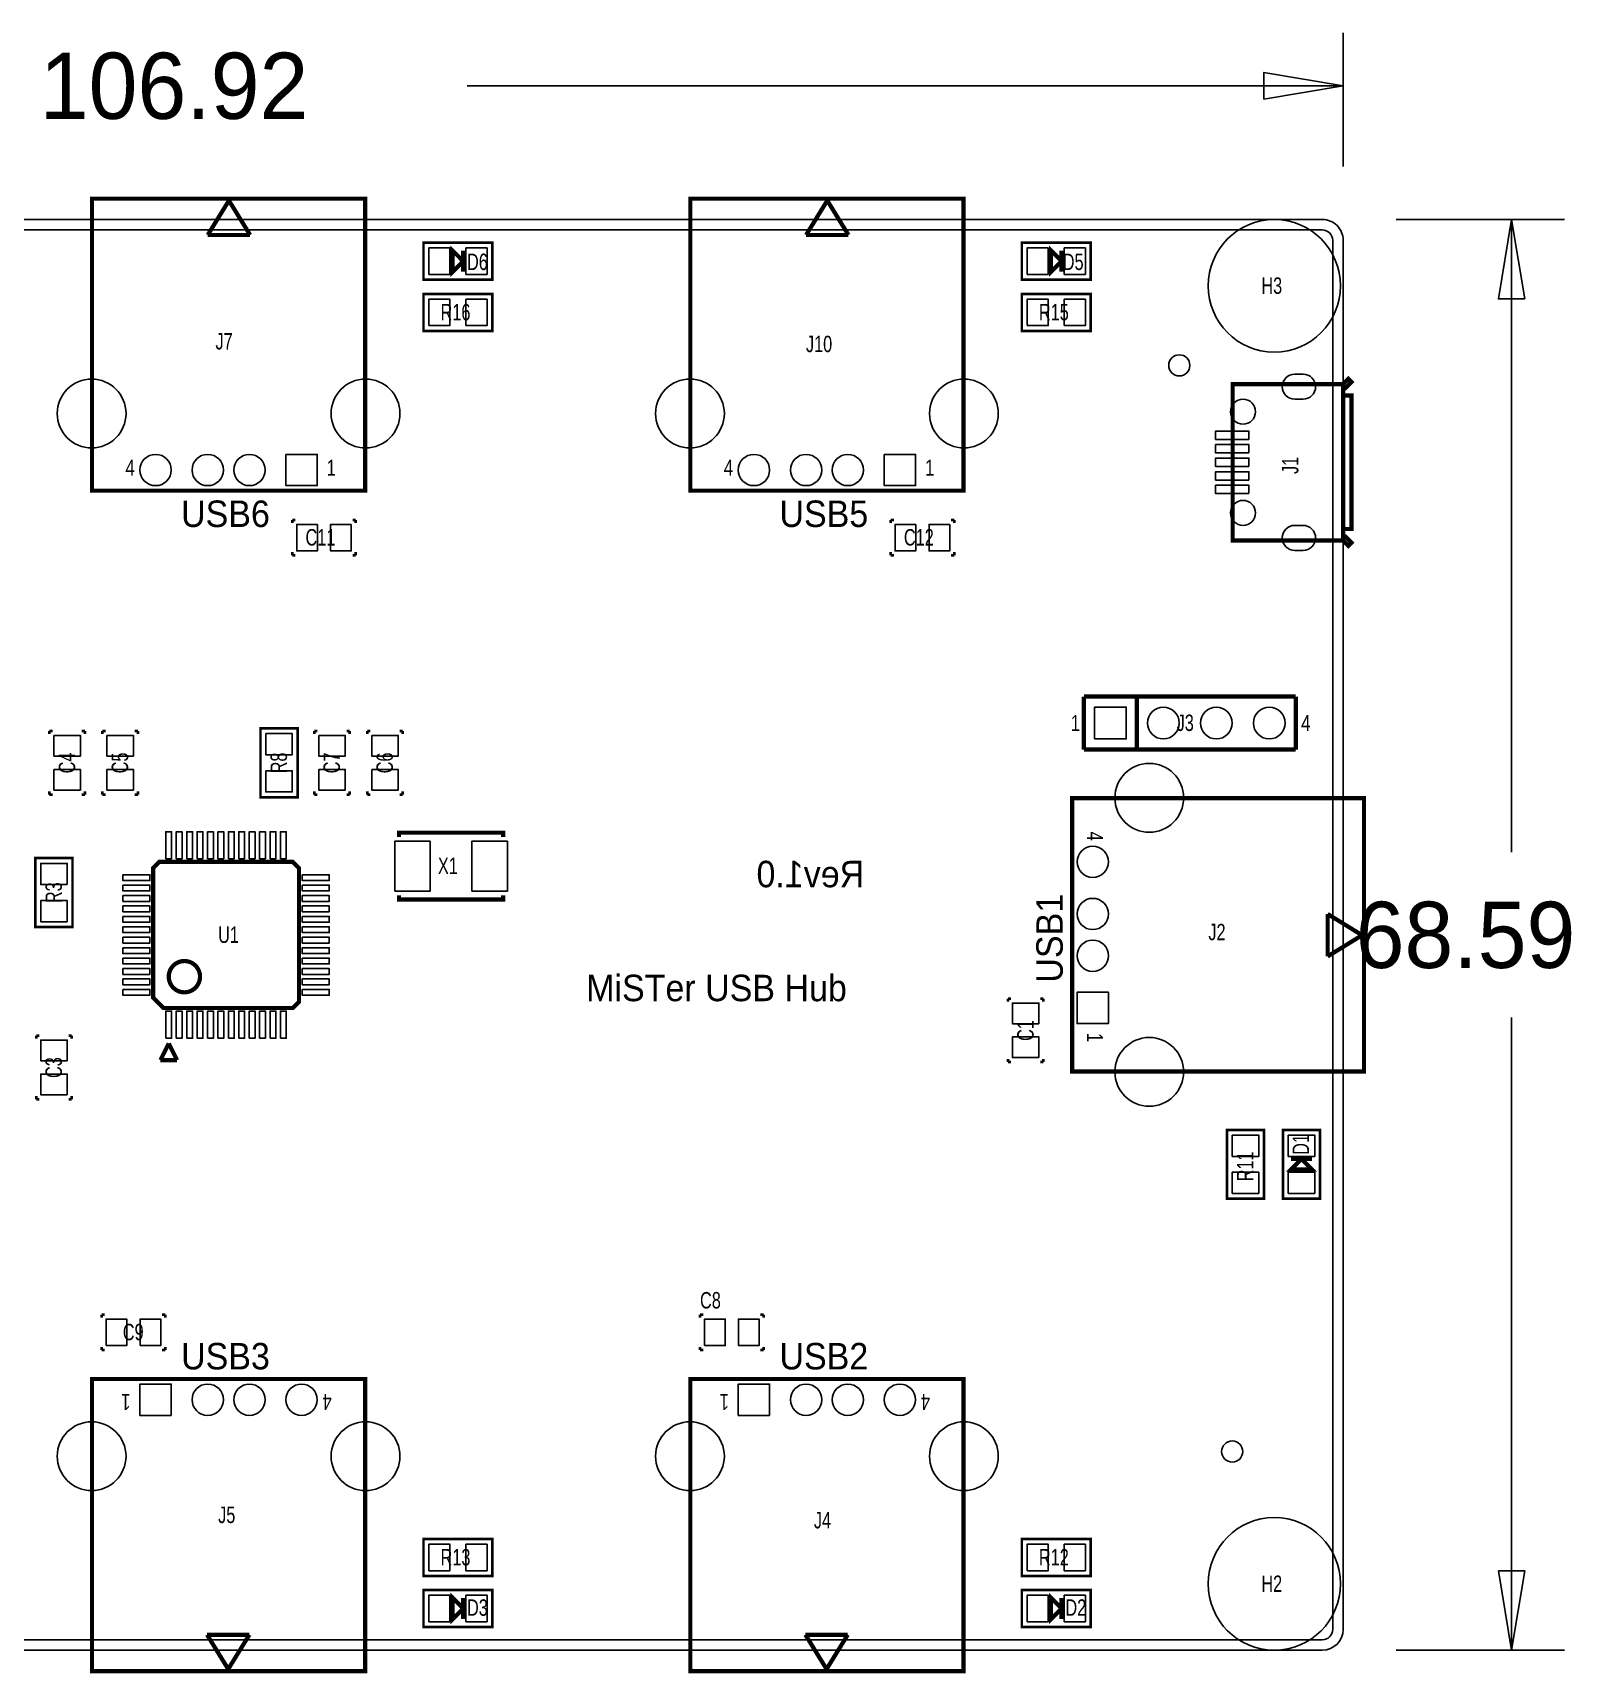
# Model space of a CAD drawing. Extents: x -72 to 461, y -119 to 292.
# Drawn here: x 44.1 to 117.9, y -1.1 to 77.5 of the extents above; entities that cross this region are included whole.
import ezdxf

# ---------------------------------------------------------------- set-up
doc = ezdxf.new("R2010")
doc.units = 0
for name, color, linetype in [('BG_DIMENSION', 2, 'CONTINUOUS'), ('BG_OUTLINE', 254, 'CONTINUOUS'), ('BG_SILKSCREEN_TOP', 2, 'CONTINUOUS'), ('BG_SOLDERMASK_BOTTOM', 32, 'CONTINUOUS'), ('BG_SOLDERMASK_TOP', 240, 'CONTINUOUS'), ('PG_SILKSCREEN_TOP', 2, 'CONTINUOUS'), ('PIN_BOTTOM', 12, 'CONTINUOUS'), ('PIN_TOP', 96, 'CONTINUOUS'), ('RD_SILKSCREEN_TOP', 2, 'CONTINUOUS'), ('RKI_ALL', 43, 'CONTINUOUS')]:
    doc.layers.add(name, color=color, linetype=linetype)

msp = doc.modelspace()

# ---------------------------------------------------------------- linework, layer by layer
at = {"layer": 'BG_DIMENSION'}
for points in [[(106.92003, 71.129906), (106.92003, 77.53985)], [(103.11003, 74.36485), (106.92003, 74.99985), (103.11003, 75.63485), (103.11003, 74.36485)], [(64.896238, 74.99985), (106.92003, 74.99985)], [(109.46003, 68.589906), (117.540024, 68.589906)], [(115.635024, 64.779906), (115.000024, 68.589906), (114.365024, 64.779906), (115.635024, 64.779906)], [(115.000024, 38.263576), (115.000024, 68.589906)], [(115.000024, 30.326076), (115.000024, 0)], [(114.365024, 3.81), (115.000024, 0), (115.635024, 3.81), (114.365024, 3.81)], [(109.46003, 0), (117.540024, 0)]]:
    msp.add_lwpolyline(points, dxfattribs=at)
at = {"layer": 'BG_OUTLINE'}
msp.add_lwpolyline([(0, 0.999998), (0, 67.589908, -0.414231), (0.999998, 68.589906), (105.920032, 68.589906, -0.414225), (106.92003, 67.589908), (106.92003, 0.999998, -0.414207), (105.920032, 0), (0.999998, 0, -0.414212)], format="xyb", close=True, dxfattribs=at)
at = {"layer": 'PG_SILKSCREEN_TOP'}
for points, const_width in [([(46.90999, 69.589904), (60.009786, 69.589904), (60.009786, 55.589932), (46.90999, 55.589932), (46.90999, 69.589904)], 0.2032), ([(52.460906, 67.846956), (53.476906, 69.497956)], 0.2032), ([(53.476906, 69.497956), (54.492906, 67.846956)], 0.2032), ([(75.610212, 69.589904), (88.710008, 69.589904), (88.710008, 55.589932), (75.610212, 55.589932), (75.610212, 69.589904)], 0.2032), ([(81.161128, 67.846956), (82.177128, 69.497956)], 0.2032), ([(82.177128, 69.497956), (83.193128, 67.846956)], 0.2032), ([(54.492906, 67.846956), (52.460906, 67.846956)], 0.2032), ([(83.193128, 67.846956), (81.161128, 67.846956)], 0.2032), ([(62.80912, 67.47891), (66.11112, 67.47891), (66.11112, 65.70091), (62.80912, 65.70091), (62.80912, 67.47891)], 0.127), ([(64.20612, 67.09791), (64.20612, 66.08191), (64.71412, 66.58991), (64.20612, 67.09791)], 0.2032), ([(64.71412, 67.09791), (64.71412, 66.08191)], 0.2032), ([(91.509088, 67.47891), (94.811088, 67.47891), (94.811088, 65.70091), (91.509088, 65.70091), (91.509088, 67.47891)], 0.127), ([(92.906088, 67.09791), (92.906088, 66.08191), (93.414088, 66.58991), (92.906088, 67.09791)], 0.2032), ([(93.414088, 67.09791), (93.414088, 66.08191)], 0.2032), ([(62.80912, 65.024), (66.11112, 65.024), (66.11112, 63.246), (62.80912, 63.246), (62.80912, 65.024)], 0.127), ([(91.509088, 65.024), (94.811088, 65.024), (94.811088, 63.246), (91.509088, 63.246), (91.509088, 65.024)], 0.127), ([(106.92003, 53.200046), (101.620066, 53.200046), (101.620066, 60.700158), (106.92003, 60.700158), (106.92003, 53.200046)], 0.2032), ([(106.92003, 60.500006), (107.020106, 60.500006), (107.32008, 60.79998), (107.169966, 60.950094), (106.92003, 60.700158)], 0.2032), ([(106.92003, 60.149994), (107.32008, 60.149994), (107.32008, 53.75021), (106.92003, 53.75021)], 0.2032), ([(56.515, 54.1909), (56.515, 54.0385)], 0.127), ([(56.6674, 54.1909), (56.515, 54.1909)], 0.127), ([(59.563, 54.1909), (59.4106, 54.1909)], 0.127), ([(59.563, 54.0385), (59.563, 54.1909)], 0.127), ([(85.217, 54.1909), (85.217, 54.0385)], 0.127), ([(85.3694, 54.1909), (85.217, 54.1909)], 0.127), ([(88.265, 54.1909), (88.1126, 54.1909)], 0.127), ([(88.265, 54.0385), (88.265, 54.1909)], 0.127), ([(106.92003, 53.400198), (107.020106, 53.400198), (107.32008, 53.100224), (107.169966, 52.95011), (106.92003, 53.200046)], 0.2032), ([(56.515, 52.6415), (56.515, 52.4891)], 0.127), ([(59.563, 52.4891), (59.563, 52.6415)], 0.127), ([(85.217, 52.6415), (85.217, 52.4891)], 0.127), ([(88.265, 52.4891), (88.265, 52.6415)], 0.127), ([(56.515, 52.4891), (56.6674, 52.4891)], 0.127), ([(59.4106, 52.4891), (59.563, 52.4891)], 0.127), ([(85.217, 52.4891), (85.3694, 52.4891)], 0.127), ([(88.1126, 52.4891), (88.265, 52.4891)], 0.127), ([(94.488, 43.18), (94.488, 45.72)], 0.2032), ([(94.488, 45.72), (104.648, 45.72)], 0.2032), ([(97.028, 45.72), (97.028, 43.18)], 0.2032), ([(104.648, 45.72), (104.648, 43.18)], 0.2032), ([(44.8691, 44.069), (44.8691, 43.9166)], 0.127), ([(45.0215, 44.069), (44.8691, 44.069)], 0.127), ([(46.5709, 44.069), (46.4185, 44.069)], 0.127), ([(46.5709, 43.9166), (46.5709, 44.069)], 0.127), ([(47.4091, 44.069), (47.4091, 43.9166)], 0.127), ([(47.5615, 44.069), (47.4091, 44.069)], 0.127), ([(49.1109, 44.069), (48.9585, 44.069)], 0.127), ([(49.1109, 43.9166), (49.1109, 44.069)], 0.127), ([(56.769, 44.196), (56.769, 40.894), (54.991, 40.894), (54.991, 44.196), (56.769, 44.196)], 0.127), ([(57.5691, 44.069), (57.5691, 43.9166)], 0.127), ([(57.7215, 44.069), (57.5691, 44.069)], 0.127), ([(59.2709, 44.069), (59.1185, 44.069)], 0.127), ([(59.2709, 43.9166), (59.2709, 44.069)], 0.127), ([(60.1091, 44.069), (60.1091, 43.9166)], 0.127), ([(60.2615, 44.069), (60.1091, 44.069)], 0.127), ([(61.8109, 44.069), (61.6585, 44.069)], 0.127), ([(61.8109, 43.9166), (61.8109, 44.069)], 0.127), ([(104.648, 43.18), (94.488, 43.18)], 0.2032), ([(44.8691, 41.1734), (44.8691, 41.021)], 0.127), ([(44.8691, 41.021), (45.0215, 41.021)], 0.127), ([(46.4185, 41.021), (46.5709, 41.021)], 0.127), ([(46.5709, 41.021), (46.5709, 41.1734)], 0.127), ([(47.4091, 41.1734), (47.4091, 41.021)], 0.127), ([(47.4091, 41.021), (47.5615, 41.021)], 0.127), ([(48.9585, 41.021), (49.1109, 41.021)], 0.127), ([(49.1109, 41.021), (49.1109, 41.1734)], 0.127), ([(57.5691, 41.1734), (57.5691, 41.021)], 0.127), ([(57.5691, 41.021), (57.7215, 41.021)], 0.127), ([(59.1185, 41.021), (59.2709, 41.021)], 0.127), ([(59.2709, 41.021), (59.2709, 41.1734)], 0.127), ([(60.1091, 41.1734), (60.1091, 41.021)], 0.127), ([(60.1091, 41.021), (60.2615, 41.021)], 0.127), ([(61.6585, 41.021), (61.8109, 41.021)], 0.127), ([(61.8109, 41.021), (61.8109, 41.1734)], 0.127), ([(107.920028, 40.844978), (107.920028, 27.745182), (93.920056, 27.745182), (93.920056, 40.844978), (107.920028, 40.844978)], 0.2032), ([(61.634878, 38.992048), (61.634878, 39.191946), (66.635122, 39.191946), (66.635122, 38.992048)], 0.2032), ([(44.196, 34.671), (44.196, 37.973), (45.974, 37.973), (45.974, 34.671), (44.196, 34.671)], 0.127), ([(49.83988, 31.290006), (50.340006, 30.78988), (56.539892, 30.78988), (56.84012, 31.090108), (56.84012, 37.489892), (56.539892, 37.79012), (50.140108, 37.79012), (49.83988, 37.489892), (49.83988, 31.290006)], 0.2032), ([(66.635122, 36.191952), (66.635122, 35.992054), (61.634878, 35.992054), (61.634878, 36.191952)], 0.2032), ([(106.17708, 33.262062), (106.17708, 35.294062)], 0.2032), ([(106.17708, 35.294062), (107.82808, 34.278062)], 0.2032), ([(107.82808, 34.278062), (106.17708, 33.262062)], 0.2032), ([(90.8431, 31.242), (90.8431, 31.0896)], 0.127), ([(90.9955, 31.242), (90.8431, 31.242)], 0.127), ([(92.5449, 31.242), (92.3925, 31.242)], 0.127), ([(92.5449, 31.0896), (92.5449, 31.242)], 0.127), ([(44.2341, 29.464), (44.2341, 29.3116)], 0.127), ([(44.3865, 29.464), (44.2341, 29.464)], 0.127), ([(45.9359, 29.464), (45.7835, 29.464)], 0.127), ([(45.9359, 29.3116), (45.9359, 29.464)], 0.127), ([(50.589942, 29.090112), (50.189892, 28.290012)], 0.2032), ([(50.989992, 28.290012), (50.589942, 29.090112)], 0.2032), ([(50.189892, 28.290012), (50.989992, 28.290012)], 0.2032), ([(90.8431, 28.3464), (90.8431, 28.194)], 0.127), ([(92.5449, 28.194), (92.5449, 28.3464)], 0.127), ([(90.8431, 28.194), (90.9955, 28.194)], 0.127), ([(92.3925, 28.194), (92.5449, 28.194)], 0.127), ([(44.2341, 26.5684), (44.2341, 26.416)], 0.127), ([(44.2341, 26.416), (44.3865, 26.416)], 0.127), ([(45.7835, 26.416), (45.9359, 26.416)], 0.127), ([(45.9359, 26.416), (45.9359, 26.5684)], 0.127), ([(101.346, 21.644102), (101.346, 24.946102), (103.124, 24.946102), (103.124, 21.644102), (101.346, 21.644102)], 0.127), ([(104.031034, 21.644102), (104.031034, 24.946102), (105.809034, 24.946102), (105.809034, 21.644102), (104.031034, 21.644102)], 0.127), ([(104.412034, 23.041102), (105.428034, 23.041102), (104.920034, 23.549102), (104.412034, 23.041102)], 0.2032), ([(104.412034, 23.549102), (105.428034, 23.549102)], 0.2032), ([(47.371, 16.0909), (47.371, 15.9385)], 0.127), ([(47.5234, 16.0909), (47.371, 16.0909)], 0.127), ([(50.419, 16.0909), (50.2666, 16.0909)], 0.127), ([(50.419, 15.9385), (50.419, 16.0909)], 0.127), ([(76.073, 16.0909), (76.073, 15.9385)], 0.127), ([(76.2254, 16.0909), (76.073, 16.0909)], 0.127), ([(79.121, 16.0909), (78.9686, 16.0909)], 0.127), ([(79.121, 15.9385), (79.121, 16.0909)], 0.127), ([(47.371, 14.5415), (47.371, 14.3891)], 0.127), ([(47.371, 14.3891), (47.5234, 14.3891)], 0.127), ([(50.2666, 14.3891), (50.419, 14.3891)], 0.127), ([(50.419, 14.3891), (50.419, 14.5415)], 0.127), ([(76.073, 14.5415), (76.073, 14.3891)], 0.127), ([(76.073, 14.3891), (76.2254, 14.3891)], 0.127), ([(78.9686, 14.3891), (79.121, 14.3891)], 0.127), ([(79.121, 14.3891), (79.121, 14.5415)], 0.127), ([(60.009786, -0.999998), (46.90999, -0.999998), (46.90999, 12.999974), (60.009786, 12.999974), (60.009786, -0.999998)], 0.2032), ([(88.710008, -0.999998), (75.610212, -0.999998), (75.610212, 12.999974), (88.710008, 12.999974), (88.710008, -0.999998)], 0.2032), ([(62.80912, 5.334), (66.11112, 5.334), (66.11112, 3.556), (62.80912, 3.556), (62.80912, 5.334)], 0.127), ([(91.509088, 5.334), (94.811088, 5.334), (94.811088, 3.556), (91.509088, 3.556), (91.509088, 5.334)], 0.127), ([(62.80912, 2.888996), (66.11112, 2.888996), (66.11112, 1.110996), (62.80912, 1.110996), (62.80912, 2.888996)], 0.127), ([(64.20612, 2.507996), (64.20612, 1.491996), (64.71412, 1.999996), (64.20612, 2.507996)], 0.2032), ([(64.71412, 2.507996), (64.71412, 1.491996)], 0.2032), ([(91.509088, 2.888996), (94.811088, 2.888996), (94.811088, 1.110996), (91.509088, 1.110996), (91.509088, 2.888996)], 0.127), ([(92.906088, 2.507996), (92.906088, 1.491996), (93.414088, 1.999996), (92.906088, 2.507996)], 0.2032), ([(93.414088, 2.507996), (93.414088, 1.491996)], 0.2032), ([(53.44287, -0.90805), (52.42687, 0.74295)], 0.2032), ([(52.42687, 0.74295), (54.45887, 0.74295)], 0.2032), ([(54.45887, 0.74295), (53.44287, -0.90805)], 0.2032), ([(82.143092, -0.90805), (81.127092, 0.74295)], 0.2032), ([(81.127092, 0.74295), (83.159092, 0.74295)], 0.2032), ([(83.159092, 0.74295), (82.143092, -0.90805)], 0.2032)]:
    msp.add_lwpolyline(points, dxfattribs=dict(at, const_width=const_width))
at = {"layer": 'PG_SILKSCREEN_TOP', "const_width": 0.2032}
msp.add_lwpolyline([(52.090066, 32.290004, 0.999995), (50.589942, 32.290004, 1.000005), (52.090066, 32.290004)], format="xyb", dxfattribs=at)
at = {"layer": 'PIN_BOTTOM'}
for points in [[(104.600121, 61.175138), (105.000171, 61.175138, -1), (105.000171, 59.975242), (104.600121, 59.975242, -1)], [(104.600121, 53.924962), (105.000171, 53.924962, -1), (105.000171, 52.725066), (104.600121, 52.725066, -1)]]:
    msp.add_lwpolyline(points, format="xyb", close=True, dxfattribs=at)
for points in [[(56.209946, 57.330086), (57.71007, 57.330086), (57.71007, 55.829962), (56.209946, 55.829962)], [(84.910168, 57.330086), (86.410292, 57.330086), (86.410292, 55.829962), (84.910168, 55.829962)], [(94.996, 43.688), (94.996, 45.212), (96.52, 45.212), (96.52, 43.688)], [(95.66021, 31.545022), (95.66021, 30.044898), (94.160086, 30.044898), (94.160086, 31.545022)], [(50.70983, 11.25982), (49.209706, 11.25982), (49.209706, 12.759944), (50.70983, 12.759944)], [(79.410052, 11.25982), (77.909928, 11.25982), (77.909928, 12.759944), (79.410052, 12.759944)]]:
    msp.add_lwpolyline(points, close=True, dxfattribs=at)
for centre, radius in [((103.620062, 65.41008), 3.175), ((46.889924, 59.28995), 1.649984), ((60.029852, 59.28995), 1.649984), ((75.590146, 59.28995), 1.649984), ((88.730074, 59.28995), 1.649984), ((102.119938, 59.37504), 0.599948), ((49.959768, 56.580024), 0.750062), ((52.45989, 56.580024), 0.750062), ((54.459886, 56.580024), 0.750062), ((78.65999, 56.580024), 0.750062), ((81.160112, 56.580024), 0.750062), ((83.160108, 56.580024), 0.750062), ((102.119938, 54.525164), 0.599948), ((98.298, 44.45), 0.762), ((100.838, 44.45), 0.762), ((103.378, 44.45), 0.762), ((97.620074, 40.865044), 1.649984), ((94.910148, 37.7952), 0.750062), ((94.910148, 35.295078), 0.750062), ((94.910148, 33.295082), 0.750062), ((97.620074, 27.725116), 1.649984), ((52.45989, 12.009882), 0.750062), ((54.459886, 12.009882), 0.750062), ((56.960008, 12.009882), 0.750062), ((81.160112, 12.009882), 0.750062), ((83.160108, 12.009882), 0.750062), ((85.66023, 12.009882), 0.750062), ((46.889924, 9.299956), 1.649984), ((60.029852, 9.299956), 1.649984), ((75.590146, 9.299956), 1.649984), ((88.730074, 9.299956), 1.649984), ((103.620062, 3.18008), 3.175)]:
    msp.add_circle(centre, radius, dxfattribs=at)
at = {"layer": 'PIN_TOP'}
for points in [[(63.06312, 65.95491), (63.06312, 67.22491), (64.07912, 67.22491), (64.07912, 65.95491)], [(64.84112, 65.95491), (64.84112, 67.22491), (65.85712, 67.22491), (65.85712, 65.95491)], [(91.763088, 65.95491), (91.763088, 67.22491), (92.779088, 67.22491), (92.779088, 65.95491)], [(93.541088, 65.95491), (93.541088, 67.22491), (94.557088, 67.22491), (94.557088, 65.95491)], [(63.06312, 63.5), (63.06312, 64.77), (64.07912, 64.77), (64.07912, 63.5)], [(64.84112, 63.5), (64.84112, 64.77), (65.85712, 64.77), (65.85712, 63.5)], [(91.763088, 63.5), (91.763088, 64.77), (92.779088, 64.77), (92.779088, 63.5)], [(93.541088, 63.5), (93.541088, 64.77), (94.557088, 64.77), (94.557088, 63.5)], [(102.399973, 58.050049), (100.800027, 58.050049), (100.800027, 58.450099), (102.399973, 58.450099)], [(102.399973, 57.400063), (100.800027, 57.400063), (100.800027, 57.800113), (102.399973, 57.800113)], [(56.209946, 57.330086), (57.71007, 57.330086), (57.71007, 55.829962), (56.209946, 55.829962)], [(84.910168, 57.330086), (86.410292, 57.330086), (86.410292, 55.829962), (84.910168, 55.829962)], [(102.399973, 56.750077), (100.800027, 56.750077), (100.800027, 57.150127), (102.399973, 57.150127)], [(102.399973, 56.100091), (100.800027, 56.100091), (100.800027, 56.500141), (102.399973, 56.500141)], [(102.399973, 55.450105), (100.800027, 55.450105), (100.800027, 55.850155), (102.399973, 55.850155)], [(57.7215, 53.975), (57.7215, 52.705), (56.7309, 52.705), (56.7309, 53.975)], [(59.3471, 53.975), (59.3471, 52.705), (58.3565, 52.705), (58.3565, 53.975)], [(86.4235, 53.975), (86.4235, 52.705), (85.4329, 52.705), (85.4329, 53.975)], [(88.0491, 53.975), (88.0491, 52.705), (87.0585, 52.705), (87.0585, 53.975)], [(94.996, 43.688), (94.996, 45.212), (96.52, 45.212), (96.52, 43.688)], [(45.085, 43.8531), (46.355, 43.8531), (46.355, 42.8625), (45.085, 42.8625)], [(47.625, 43.8531), (48.895, 43.8531), (48.895, 42.8625), (47.625, 42.8625)], [(55.245, 43.942), (56.515, 43.942), (56.515, 42.926), (55.245, 42.926)], [(57.785, 43.8531), (59.055, 43.8531), (59.055, 42.8625), (57.785, 42.8625)], [(60.325, 43.8531), (61.595, 43.8531), (61.595, 42.8625), (60.325, 42.8625)], [(45.085, 42.2275), (46.355, 42.2275), (46.355, 41.2369), (45.085, 41.2369)], [(47.625, 42.2275), (48.895, 42.2275), (48.895, 41.2369), (47.625, 41.2369)], [(55.245, 42.164), (56.515, 42.164), (56.515, 41.148), (55.245, 41.148)], [(57.785, 42.2275), (59.055, 42.2275), (59.055, 41.2369), (57.785, 41.2369)], [(60.325, 42.2275), (61.595, 42.2275), (61.595, 41.2369), (60.325, 41.2369)], [(50.449988, 37.93998), (50.449988, 39.239952), (50.729896, 39.239952), (50.729896, 37.93998)], [(50.950114, 37.93998), (50.950114, 39.239952), (51.230022, 39.239952), (51.230022, 37.93998)], [(51.449986, 37.93998), (51.449986, 39.239952), (51.729894, 39.239952), (51.729894, 37.93998)], [(51.950112, 37.93998), (51.950112, 39.239952), (52.23002, 39.239952), (52.23002, 37.93998)], [(52.449984, 37.93998), (52.449984, 39.239952), (52.729892, 39.239952), (52.729892, 37.93998)], [(52.95011, 37.93998), (52.95011, 39.239952), (53.230018, 39.239952), (53.230018, 37.93998)], [(53.449982, 37.93998), (53.449982, 39.239952), (53.72989, 39.239952), (53.72989, 37.93998)], [(53.950108, 37.93998), (53.950108, 39.239952), (54.230016, 39.239952), (54.230016, 37.93998)], [(54.44998, 37.93998), (54.44998, 39.239952), (54.729888, 39.239952), (54.729888, 37.93998)], [(54.950106, 37.93998), (54.950106, 39.239952), (55.230014, 39.239952), (55.230014, 37.93998)], [(55.449978, 37.93998), (55.449978, 39.239952), (55.729886, 39.239952), (55.729886, 37.93998)], [(55.950104, 37.93998), (55.950104, 39.239952), (56.230012, 39.239952), (56.230012, 37.93998)], [(63.135129, 38.792023), (63.135129, 36.391977), (61.435107, 36.391977), (61.435107, 38.792023)], [(66.834893, 38.792023), (66.834893, 36.391977), (65.134871, 36.391977), (65.134871, 38.792023)], [(45.72, 36.703), (44.45, 36.703), (44.45, 37.719), (45.72, 37.719)], [(48.390048, 37.180012), (49.69002, 37.180012), (49.69002, 36.900104), (48.390048, 36.900104)], [(56.98998, 37.180012), (58.289952, 37.180012), (58.289952, 36.900104), (56.98998, 36.900104)], [(48.390048, 36.679886), (49.69002, 36.679886), (49.69002, 36.399978), (48.390048, 36.399978)], [(48.390048, 36.180014), (49.69002, 36.180014), (49.69002, 35.900106), (48.390048, 35.900106)], [(56.98998, 36.679886), (58.289952, 36.679886), (58.289952, 36.399978), (56.98998, 36.399978)], [(56.98998, 36.180014), (58.289952, 36.180014), (58.289952, 35.900106), (56.98998, 35.900106)], [(45.72, 34.925), (44.45, 34.925), (44.45, 35.941), (45.72, 35.941)], [(48.390048, 35.679888), (49.69002, 35.679888), (49.69002, 35.39998), (48.390048, 35.39998)], [(56.98998, 35.679888), (58.289952, 35.679888), (58.289952, 35.39998), (56.98998, 35.39998)], [(48.390048, 35.180016), (49.69002, 35.180016), (49.69002, 34.900108), (48.390048, 34.900108)], [(48.390048, 34.67989), (49.69002, 34.67989), (49.69002, 34.399982), (48.390048, 34.399982)], [(56.98998, 35.180016), (58.289952, 35.180016), (58.289952, 34.900108), (56.98998, 34.900108)], [(56.98998, 34.67989), (58.289952, 34.67989), (58.289952, 34.399982), (56.98998, 34.399982)], [(48.390048, 34.180018), (49.69002, 34.180018), (49.69002, 33.90011), (48.390048, 33.90011)], [(56.98998, 34.180018), (58.289952, 34.180018), (58.289952, 33.90011), (56.98998, 33.90011)], [(48.390048, 33.679892), (49.69002, 33.679892), (49.69002, 33.399984), (48.390048, 33.399984)], [(48.390048, 33.18002), (49.69002, 33.18002), (49.69002, 32.900112), (48.390048, 32.900112)], [(56.98998, 33.679892), (58.289952, 33.679892), (58.289952, 33.399984), (56.98998, 33.399984)], [(56.98998, 33.18002), (58.289952, 33.18002), (58.289952, 32.900112), (56.98998, 32.900112)], [(48.390048, 32.679894), (49.69002, 32.679894), (49.69002, 32.399986), (48.390048, 32.399986)], [(56.98998, 32.679894), (58.289952, 32.679894), (58.289952, 32.399986), (56.98998, 32.399986)], [(48.390048, 32.180022), (49.69002, 32.180022), (49.69002, 31.900114), (48.390048, 31.900114)], [(48.390048, 31.679896), (49.69002, 31.679896), (49.69002, 31.399988), (48.390048, 31.399988)], [(56.98998, 32.180022), (58.289952, 32.180022), (58.289952, 31.900114), (56.98998, 31.900114)], [(56.98998, 31.679896), (58.289952, 31.679896), (58.289952, 31.399988), (56.98998, 31.399988)], [(95.66021, 31.545022), (95.66021, 30.044898), (94.160086, 30.044898), (94.160086, 31.545022)], [(92.329, 30.0355), (91.059, 30.0355), (91.059, 31.0261), (92.329, 31.0261)], [(50.449988, 29.340048), (50.449988, 30.64002), (50.729896, 30.64002), (50.729896, 29.340048)], [(50.950114, 29.340048), (50.950114, 30.64002), (51.230022, 30.64002), (51.230022, 29.340048)], [(51.449986, 29.340048), (51.449986, 30.64002), (51.729894, 30.64002), (51.729894, 29.340048)], [(51.950112, 29.340048), (51.950112, 30.64002), (52.23002, 30.64002), (52.23002, 29.340048)], [(52.449984, 29.340048), (52.449984, 30.64002), (52.729892, 30.64002), (52.729892, 29.340048)], [(52.95011, 29.340048), (52.95011, 30.64002), (53.230018, 30.64002), (53.230018, 29.340048)], [(53.449982, 29.340048), (53.449982, 30.64002), (53.72989, 30.64002), (53.72989, 29.340048)], [(53.950108, 29.340048), (53.950108, 30.64002), (54.230016, 30.64002), (54.230016, 29.340048)], [(54.44998, 29.340048), (54.44998, 30.64002), (54.729888, 30.64002), (54.729888, 29.340048)], [(54.950106, 29.340048), (54.950106, 30.64002), (55.230014, 30.64002), (55.230014, 29.340048)], [(55.449978, 29.340048), (55.449978, 30.64002), (55.729886, 30.64002), (55.729886, 29.340048)], [(55.950104, 29.340048), (55.950104, 30.64002), (56.230012, 30.64002), (56.230012, 29.340048)], [(45.72, 28.2575), (44.45, 28.2575), (44.45, 29.2481), (45.72, 29.2481)], [(92.329, 28.4099), (91.059, 28.4099), (91.059, 29.4005), (92.329, 29.4005)], [(45.72, 26.6319), (44.45, 26.6319), (44.45, 27.6225), (45.72, 27.6225)], [(102.87, 23.676102), (101.6, 23.676102), (101.6, 24.692102), (102.87, 24.692102)], [(105.555034, 23.676102), (104.285034, 23.676102), (104.285034, 24.692102), (105.555034, 24.692102)], [(102.87, 21.898102), (101.6, 21.898102), (101.6, 22.914102), (102.87, 22.914102)], [(105.555034, 21.898102), (104.285034, 21.898102), (104.285034, 22.914102), (105.555034, 22.914102)], [(47.5869, 14.605), (47.5869, 15.875), (48.5775, 15.875), (48.5775, 14.605)], [(49.2125, 14.605), (49.2125, 15.875), (50.2031, 15.875), (50.2031, 14.605)], [(76.2889, 14.605), (76.2889, 15.875), (77.2795, 15.875), (77.2795, 14.605)], [(77.9145, 14.605), (77.9145, 15.875), (78.9051, 15.875), (78.9051, 14.605)], [(50.70983, 11.25982), (49.209706, 11.25982), (49.209706, 12.759944), (50.70983, 12.759944)], [(79.410052, 11.25982), (77.909928, 11.25982), (77.909928, 12.759944), (79.410052, 12.759944)], [(63.06312, 3.81), (63.06312, 5.08), (64.07912, 5.08), (64.07912, 3.81)], [(64.84112, 3.81), (64.84112, 5.08), (65.85712, 5.08), (65.85712, 3.81)], [(91.763088, 3.81), (91.763088, 5.08), (92.779088, 5.08), (92.779088, 3.81)], [(93.541088, 3.81), (93.541088, 5.08), (94.557088, 5.08), (94.557088, 3.81)], [(63.06312, 1.364996), (63.06312, 2.634996), (64.07912, 2.634996), (64.07912, 1.364996)], [(64.84112, 1.364996), (64.84112, 2.634996), (65.85712, 2.634996), (65.85712, 1.364996)], [(91.763088, 1.364996), (91.763088, 2.634996), (92.779088, 2.634996), (92.779088, 1.364996)], [(93.541088, 1.364996), (93.541088, 2.634996), (94.557088, 2.634996), (94.557088, 1.364996)]]:
    msp.add_lwpolyline(points, close=True, dxfattribs=at)
for points in [[(104.600121, 61.175138), (105.000171, 61.175138, -1), (105.000171, 59.975242), (104.600121, 59.975242, -1)], [(104.600121, 53.924962), (105.000171, 53.924962, -1), (105.000171, 52.725066), (104.600121, 52.725066, -1)]]:
    msp.add_lwpolyline(points, format="xyb", close=True, dxfattribs=at)
for centre, radius in [((103.620062, 65.41008), 3.175), ((99.06, 61.595), 0.508), ((46.889924, 59.28995), 1.649984), ((60.029852, 59.28995), 1.649984), ((75.590146, 59.28995), 1.649984), ((88.730074, 59.28995), 1.649984), ((102.119938, 59.37504), 0.599948), ((49.959768, 56.580024), 0.750062), ((52.45989, 56.580024), 0.750062), ((54.459886, 56.580024), 0.750062), ((78.65999, 56.580024), 0.750062), ((81.160112, 56.580024), 0.750062), ((83.160108, 56.580024), 0.750062), ((102.119938, 54.525164), 0.599948), ((98.298, 44.45), 0.762), ((100.838, 44.45), 0.762), ((103.378, 44.45), 0.762), ((97.620074, 40.865044), 1.649984), ((94.910148, 37.7952), 0.750062), ((94.910148, 35.295078), 0.750062), ((94.910148, 33.295082), 0.750062), ((97.620074, 27.725116), 1.649984), ((52.45989, 12.009882), 0.750062), ((54.459886, 12.009882), 0.750062), ((56.960008, 12.009882), 0.750062), ((81.160112, 12.009882), 0.750062), ((83.160108, 12.009882), 0.750062), ((85.66023, 12.009882), 0.750062), ((46.889924, 9.299956), 1.649984), ((60.029852, 9.299956), 1.649984), ((75.590146, 9.299956), 1.649984), ((88.730074, 9.299956), 1.649984), ((101.6, 9.525), 0.508), ((103.620062, 3.18008), 3.175)]:
    msp.add_circle(centre, radius, dxfattribs=at)
at = {"layer": 'RKI_ALL'}
msp.add_lwpolyline([(0.999998, 0.500126), (105.920032, 0.500126, 0.41415), (106.419904, 0.999998), (106.419904, 67.589908, 0.414237), (105.920032, 68.090034), (0.999998, 68.090034, 0.414248), (0.500126, 67.589908), (0.500126, 0.999998, 0.414211)], format="xyb", close=True, dxfattribs=at)

# ---------------------------------------------------------------- texts
at = {"layer": 'BG_DIMENSION', "width": 0.992}
for s, p in [('106.92', (44.404788, 73.41235)), ('68.59', (107.519724, 32.707326))]:
    msp.add_text(s, height=3.175, dxfattribs=at).set_placement(p)
at = {"layer": 'BG_SILKSCREEN_TOP', "width": 0.96}
msp.add_text('MiSTer USB Hub', height=1.27, dxfattribs=at).set_placement((70.612, 31.115))
at = {"layer": 'BG_SOLDERMASK_BOTTOM', "text_generation_flag": 2, "width": 0.96}
msp.add_text('Rev1.0', height=1.27, dxfattribs=at).set_placement((83.947, 36.576))
at = {"layer": 'BG_SOLDERMASK_TOP', "width": 0.96}
msp.add_text('MiSTer USB Hub', height=1.27, dxfattribs=at).set_placement((70.612, 31.115))
at = {"layer": 'PG_SILKSCREEN_TOP'}
for s, height, width, p in [('4', 0.762, 0.8, (48.506888, 56.309006)), ('1', 0.762, 0.8, (58.158888, 56.309006)), ('4', 0.762, 0.8, (77.20711, 56.309006)), ('1', 0.762, 0.8, (86.85911, 56.309006)), ('USB6', 1.27, 0.96, (51.181, 53.848)), ('USB5', 1.27, 0.96, (79.883, 53.848)), ('1', 0.762, 0.8, (93.853, 44.069)), ('4', 0.762, 0.8, (104.902, 44.069)), ('USB3', 1.27, 0.96, (51.181, 13.462)), ('USB2', 1.27, 0.96, (79.883, 13.462))]:
    msp.add_text(s, height=height, dxfattribs=dict(at, width=width)).set_placement(p)
for s, height, rotation, width, p in [('4', 0.762, 270, 0.8, (94.63913, 39.24808)), ('USB1', 1.27, 90, 0.96, (93.472, 32.004)), ('1', 0.762, 270, 0.8, (94.63913, 29.59608)), ('1', 0.762, 180, 0.8, (48.760888, 12.2809)), ('4', 0.762, 180, 0.8, (58.412888, 12.2809)), ('1', 0.762, 180, 0.8, (77.46111, 12.2809)), ('4', 0.762, 180, 0.8, (87.11311, 12.2809))]:
    msp.add_text(s, height=height, rotation=rotation, dxfattribs=dict(at, width=width)).set_placement(p)
at = {"layer": 'RD_SILKSCREEN_TOP', "width": 0.741935}
for s, p in [('D6', (64.897, 66.167)), ('D5', (93.472, 66.167)), ('H3', (102.997, 65.024)), ('R16', (63.627, 63.754)), ('R15', (92.329, 63.754)), ('J7', (52.832, 62.357)), ('J10', (81.153, 62.23)), ('C11', (57.15, 52.959)), ('C12', (85.852, 52.959)), ('J3', (98.933, 44.069)), ('X1', (63.5, 37.211)), ('U1', (52.959, 33.909)), ('J2', (100.457, 34.036)), ('C8', (76.073, 16.383)), ('C9', (48.387, 14.859)), ('J5', (52.959, 6.096)), ('J4', (81.534, 5.842)), ('R13', (63.627, 4.064)), ('R12', (92.329, 4.064)), ('H2', (102.997, 2.794)), ('D3', (64.897, 1.651)), ('D2', (93.599, 1.651))]:
    msp.add_text(s, height=0.7874, dxfattribs=at).set_placement(p)
for s, p in [('J1', (104.775, 56.388)), ('C4', (46.101, 42.037)), ('C5', (48.641, 42.037)), ('R8', (56.261, 42.037)), ('C7', (58.801, 42.037)), ('C6', (61.341, 42.037)), ('R3', (45.466, 35.814)), ('C1', (92.075, 29.21)), ('C3', (45.466, 27.432)), ('D1', (105.283, 23.749)), ('R11', (102.616, 22.479))]:
    msp.add_text(s, height=0.7874, rotation=90, dxfattribs=at).set_placement(p)

doc.saveas('drawing.dxf')
